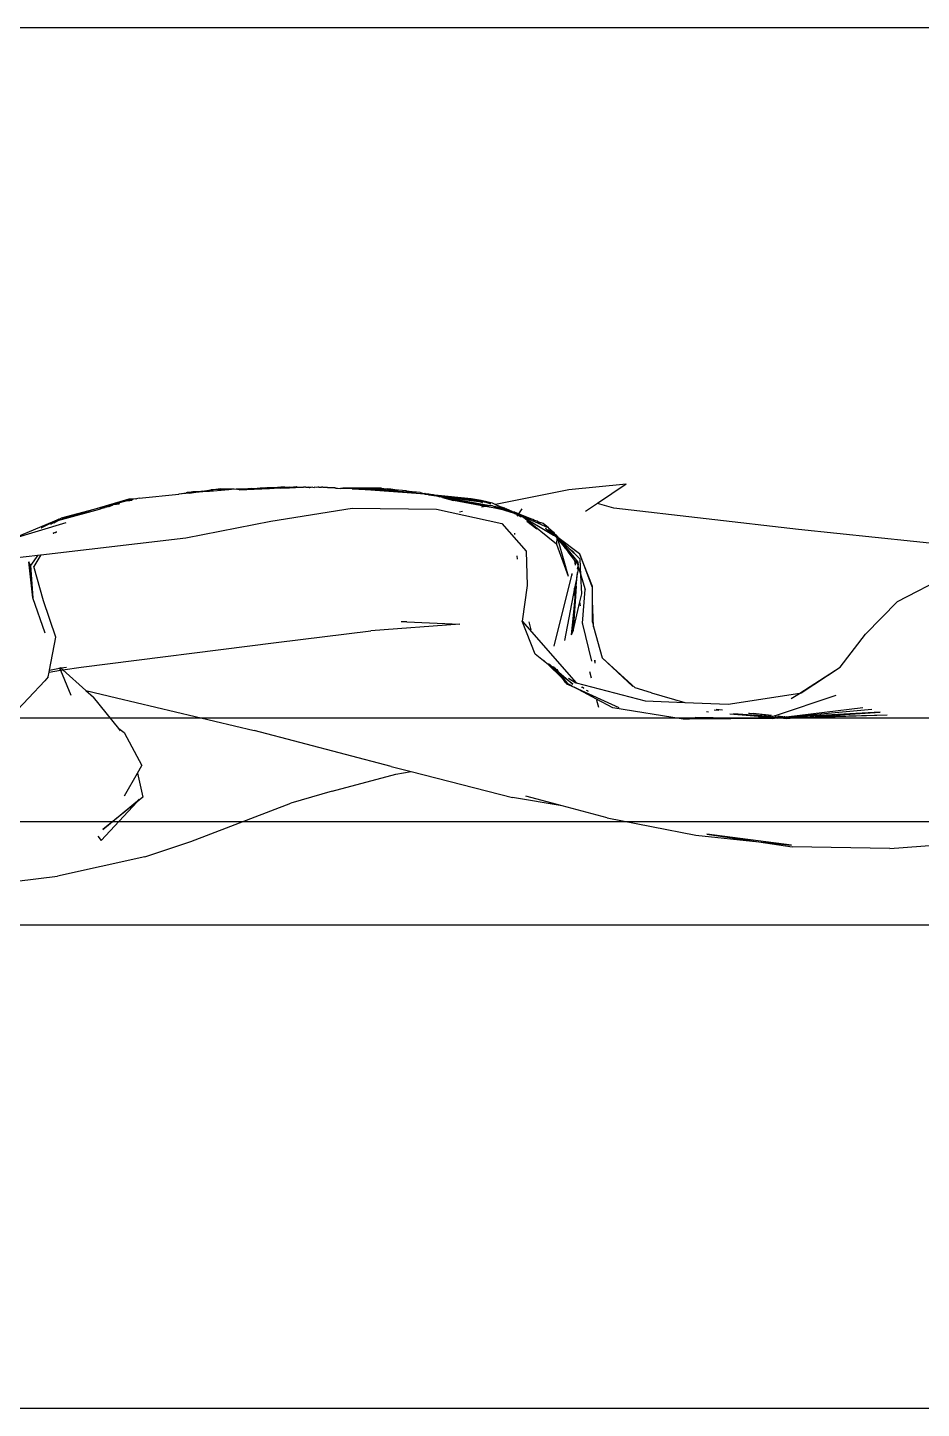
# Model space of a CAD drawing. Header units: millimetres. Extents: x -41292 to 298682, y -22072 to 33155.
# Drawn here: x 29983.8 to 30113.2, y 1090.6 to 1290.6 of the extents above; entities that cross this region are included whole.
import ezdxf

# ---------------------------------------------------------------- set-up
doc = ezdxf.new("R2010")
doc.units = ezdxf.units.MM
doc.layers.add('창호', color=4, linetype='Continuous')
doc.layers.add('틀', color=8, linetype='Continuous')

# ---------------------------------------------------------------- blocks, each defined once
blk = doc.blocks.new('AHSISHEUD')
for p, q in [((30646.67, 18872.01), (30645.77, 18871.99)), ((30646.82, 18872.01), (30646.67, 18872.01)), ((30648.36, 18872.15), (30646.82, 18872.01)), ((30649.12, 18872.13), (30646.82, 18872.01)), ((30647.82, 18871.97), (30648.64, 18872.03)), ((30648.36, 18872.15), (30649.12, 18872.13)), ((30648.64, 18872.03), (30649.08, 18872.02)), ((30649.08, 18872.02), (30649.96, 18872.05)), ((30649.12, 18872.13), (30649.18, 18872.13)), ((30649.18, 18872.13), (30650.09, 18872.18)), ((30649.18, 18872.13), (30649.99, 18872.11)), ((30649.96, 18872.05), (30650.19, 18872.12)), ((30649.99, 18872.11), (30650.19, 18872.12)), ((30650.09, 18872.18), (30650.19, 18872.12)), ((30650.19, 18872.12), (30650.34, 18872.11)), ((30650.34, 18872.11), (30650.53, 18872.11)), ((30650.53, 18872.11), (30650.57, 18872.13)), ((30650.57, 18872.13), (30650.95, 18872.09)), ((30650.95, 18872.09), (30651.11, 18872.11)), ((30651.11, 18872.11), (30651.17, 18872.14)), ((30651.17, 18872.14), (30651.22, 18872.15)), ((30651.22, 18872.15), (30651.33, 18872.15)), ((30651.33, 18872.15), (30651.42, 18872.13)), ((30651.42, 18872.13), (30651.83, 18872.17)), ((30651.53, 18872.07), (30651.42, 18872.13)), ((30651.75, 18872.07), (30651.53, 18872.07)), ((30651.79, 18872.08), (30651.75, 18872.07)), ((30651.91, 18872.06), (30651.79, 18872.08)), ((30651.83, 18872.17), (30652.47, 18872.09)), ((30651.91, 18872.06), (30652.04, 18872.07)), ((30652.21, 18872.07), (30652.04, 18872.07)), ((30652.47, 18872.09), (30652.21, 18872.07)), ((30652.47, 18872.09), (30652.65, 18872.08)), ((30652.76, 18872.09), (30652.65, 18872.08)), ((30652.93, 18872.08), (30652.76, 18872.09)), ((30653.17, 18872.1), (30652.93, 18872.08)), ((30653.3, 18872.1), (30653.17, 18872.1)), ((30653.3, 18872.1), (30653.34, 18872.1)), ((30653.34, 18872.1), (30653.41, 18872.1)), ((30653.41, 18872.1), (30653.6, 18872.1)), ((30653.6, 18872.1), (30653.7, 18872.1)), ((30653.84, 18872.09), (30653.7, 18872.1)), ((30653.9, 18872.09), (30653.84, 18872.09)), ((30653.96, 18872.08), (30653.9, 18872.09)), ((30654.03, 18872.08), (30653.96, 18872.08)), ((30654.09, 18872.08), (30654.03, 18872.08)), ((30654.19, 18872.08), (30654.09, 18872.08)), ((30654.24, 18872.06), (30654.19, 18872.08)), ((30654.29, 18872.07), (30654.24, 18872.06)), ((30654.36, 18872.06), (30654.29, 18872.07)), ((30654.59, 18872.06), (30654.36, 18872.06)), ((30654.61, 18872.02), (30654.59, 18872.06)), ((30654.71, 18872.02), (30654.61, 18872.02)), ((30654.88, 18872.01), (30654.71, 18872.02)), ((30655.09, 18872.01), (30654.88, 18872.01)), ((30655.17, 18872), (30655.09, 18872.01)), ((30655.32, 18872), (30655.17, 18872)), ((30697.82, 18872.55), (30689.51, 18871.72)), ((30697.82, 18872.55), (30693.69, 18869.76)), ((30625.8, 18870.17), (30623.74, 18869.64)), ((30624.94, 18870.06), (30623.74, 18869.64)), ((30625.79, 18870.39), (30624.52, 18870)), ((30625.39, 18870.21), (30624.52, 18870)), ((30624.52, 18870), (30624.94, 18870.06)), ((30625.39, 18870.21), (30624.94, 18870.06)), ((30624.94, 18870.06), (30625.8, 18870.17)), ((30626.5, 18870.35), (30625.39, 18870.21)), ((30626.83, 18870.44), (30625.79, 18870.39)), ((30625.8, 18870.17), (30625.94, 18870.19)), ((30626.5, 18870.35), (30625.94, 18870.19)), ((30625.94, 18870.19), (30626.3, 18870.23)), ((30626.54, 18870.35), (30626.5, 18870.35)), ((30626.83, 18870.44), (30626.54, 18870.35)), ((30626.9, 18870.4), (30626.54, 18870.35)), ((30626.83, 18870.44), (30626.9, 18870.4)), ((30627.32, 18870.51), (30626.9, 18870.4)), ((30627.32, 18870.51), (30633.03, 18871.07)), ((30634.02, 18871.17), (30633.03, 18871.07)), ((30633.03, 18871.07), (30633.09, 18871.12)), ((30633.09, 18871.12), (30634.09, 18871.31)), ((30634.49, 18871.35), (30634.02, 18871.17)), ((30634.52, 18871.22), (30634.02, 18871.17)), ((30634.25, 18871.32), (30634.09, 18871.31)), ((30634.49, 18871.35), (30634.25, 18871.32)), ((30634.56, 18871.34), (30634.49, 18871.35)), ((30637.5, 18871.51), (30634.52, 18871.22)), ((30634.52, 18871.22), (30635.51, 18871.4)), ((30634.67, 18871.33), (30634.56, 18871.34)), ((30634.84, 18871.36), (30634.67, 18871.33)), ((30634.92, 18871.36), (30634.84, 18871.36)), ((30634.97, 18871.37), (30634.92, 18871.36)), ((30635.07, 18871.41), (30634.97, 18871.37)), ((30635.28, 18871.43), (30635.07, 18871.41)), ((30635.48, 18871.44), (30635.28, 18871.43)), ((30635.54, 18871.45), (30635.48, 18871.44)), ((30635.51, 18871.4), (30635.48, 18871.44)), ((30635.51, 18871.4), (30635.83, 18871.42)), ((30635.83, 18871.42), (30635.54, 18871.45)), ((30635.83, 18871.42), (30635.93, 18871.46)), ((30635.93, 18871.46), (30636.08, 18871.48)), ((30636.08, 18871.48), (30636.23, 18871.48)), ((30636.46, 18871.51), (30636.23, 18871.48)), ((30636.46, 18871.51), (30637.7, 18871.73)), ((30636.46, 18871.51), (30637.5, 18871.51)), ((30637.5, 18871.51), (30637.63, 18871.56)), ((30637.63, 18871.56), (30637.91, 18871.57)), ((30637.7, 18871.73), (30639.06, 18871.9)), ((30640.31, 18871.79), (30637.7, 18871.73)), ((30637.91, 18871.57), (30638.07, 18871.57)), ((30638.07, 18871.57), (30640.31, 18871.79)), ((30639.06, 18871.9), (30641.08, 18871.86)), ((30640.31, 18871.79), (30641.08, 18871.86)), ((30641.08, 18871.86), (30641.33, 18871.81)), ((30643.04, 18871.85), (30641.33, 18871.81)), ((30643.06, 18871.83), (30641.33, 18871.81)), ((30641.77, 18871.72), (30641.54, 18871.77)), ((30641.77, 18871.72), (30646.17, 18871.93)), ((30643.06, 18871.83), (30641.77, 18871.72)), ((30643.58, 18871.91), (30643.04, 18871.85)), ((30643.63, 18871.87), (30643.06, 18871.83)), ((30643.63, 18871.87), (30643.58, 18871.91)), ((30644.21, 18871.88), (30643.63, 18871.87)), ((30644.39, 18871.93), (30644.21, 18871.88)), ((30644.78, 18871.93), (30644.39, 18871.93)), ((30644.82, 18871.95), (30644.78, 18871.93)), ((30645.32, 18871.94), (30644.82, 18871.95)), ((30645.53, 18871.99), (30645.32, 18871.94)), ((30645.56, 18871.95), (30645.53, 18871.99)), ((30645.77, 18871.99), (30645.56, 18871.95)), ((30646.17, 18871.93), (30645.56, 18871.95)), ((30646.17, 18871.93), (30647.59, 18871.99)), ((30647.59, 18871.99), (30647.82, 18871.97)), ((30655.47, 18871.99), (30655.32, 18872)), ((30655.64, 18872), (30655.47, 18871.99)), ((30655.64, 18872), (30656.48, 18871.92)), ((30655.78, 18871.94), (30655.64, 18872)), ((30655.78, 18871.94), (30656.48, 18871.92)), ((30656.48, 18871.92), (30656.51, 18871.95)), ((30656.51, 18871.95), (30656.55, 18871.95)), ((30656.55, 18871.95), (30656.79, 18871.98)), ((30658.14, 18871.87), (30656.79, 18871.98)), ((30662.4, 18871.94), (30656.79, 18871.98)), ((30656.79, 18871.98), (30663.14, 18871.85)), ((30658.14, 18871.87), (30658.19, 18871.87)), ((30658.19, 18871.87), (30664.64, 18871.67)), ((30668.72, 18871.11), (30658.19, 18871.87)), ((30658.19, 18871.87), (30665.6, 18871.47)), ((30662.4, 18871.94), (30663.14, 18871.85)), ((30663.14, 18871.85), (30663.17, 18871.85)), ((30663.17, 18871.85), (30663.21, 18871.85)), ((30663.76, 18871.84), (30663.21, 18871.85)), ((30663.21, 18871.85), (30664.64, 18871.67)), ((30664.64, 18871.67), (30663.76, 18871.84)), ((30664.71, 18871.66), (30664.64, 18871.67)), ((30664.71, 18871.66), (30664.8, 18871.67)), ((30664.86, 18871.66), (30664.8, 18871.67)), ((30665.42, 18871.64), (30664.86, 18871.66)), ((30665.97, 18871.56), (30665.42, 18871.64)), ((30665.6, 18871.47), (30666.78, 18871.41)), ((30666.06, 18871.55), (30665.97, 18871.56)), ((30666.78, 18871.41), (30666.06, 18871.55)), ((30666.82, 18871.41), (30666.78, 18871.41)), ((30666.82, 18871.41), (30667.03, 18871.41)), ((30667.03, 18871.41), (30667.1, 18871.4)), ((30667.1, 18871.4), (30667.13, 18871.39)), ((30667.2, 18871.39), (30667.13, 18871.39)), ((30667.43, 18871.38), (30667.2, 18871.39)), ((30667.46, 18871.37), (30667.43, 18871.38)), ((30668, 18871.34), (30667.46, 18871.37)), ((30668, 18871.34), (30668.55, 18871.19)), ((30668.55, 18871.19), (30668.66, 18871.22)), ((30668.55, 18871.19), (30668.72, 18871.11)), ((30668.57, 18871.19), (30668.72, 18871.11)), ((30668.66, 18871.22), (30668.72, 18871.21)), ((30668.72, 18871.21), (30669.14, 18871.16)), ((30668.72, 18871.11), (30668.89, 18871.1)), ((30669.03, 18871.06), (30668.89, 18871.1)), ((30669.14, 18871.05), (30669.03, 18871.06)), ((30669.14, 18871.16), (30669.24, 18871.11)), ((30669.14, 18871.05), (30669.2, 18871.03)), ((30669.2, 18871.03), (30669.26, 18871.02)), ((30669.73, 18871.02), (30669.24, 18871.11)), ((30669.62, 18870.95), (30669.26, 18871.02)), ((30669.26, 18871.02), (30669.73, 18871.02)), ((30670.85, 18870.73), (30669.62, 18870.95)), ((30669.62, 18870.95), (30676.5, 18870.05)), ((30669.84, 18871), (30669.73, 18871.02)), ((30669.91, 18871), (30669.84, 18871)), ((30669.91, 18871), (30669.97, 18870.98)), ((30669.97, 18870.98), (30670.13, 18870.95)), ((30670.13, 18870.95), (30672.76, 18870.4)), ((30670.13, 18870.95), (30670.85, 18870.73)), ((30676.5, 18870.05), (30670.13, 18870.95)), ((30670.13, 18870.95), (30675.65, 18870.34)), ((30675.37, 18870.44), (30670.13, 18870.95)), ((30671.25, 18870.62), (30670.85, 18870.73)), ((30671.25, 18870.62), (30672.82, 18870.18)), ((30677.61, 18869.34), (30671.25, 18870.62)), ((30671.25, 18870.62), (30672.76, 18870.4)), ((30672.76, 18870.4), (30677.61, 18869.34)), ((30672.76, 18870.4), (30678.14, 18869.44)), ((30677.47, 18869.31), (30672.82, 18870.18)), ((30676.84, 18870.19), (30675.37, 18870.44)), ((30675.65, 18870.34), (30675.37, 18870.44)), ((30675.68, 18870.33), (30675.65, 18870.34)), ((30676.5, 18870.05), (30675.68, 18870.33)), ((30675.68, 18870.33), (30676.84, 18870.19)), ((30677.07, 18869.86), (30676.5, 18870.05)), ((30677.66, 18869.89), (30676.5, 18870.05)), ((30678.49, 18869.77), (30676.84, 18870.19)), ((30676.84, 18870.19), (30677.66, 18869.89)), ((30689.51, 18871.72), (30678.92, 18869.6)), ((30615.52, 18867.28), (30621.54, 18868.93)), ((30620.74, 18868.86), (30615.52, 18867.28)), ((30620.74, 18868.86), (30615.99, 18867.63)), ((30624.52, 18870), (30620.74, 18868.86)), ((30622.91, 18869.42), (30620.74, 18868.86)), ((30621.54, 18868.93), (30621.94, 18869.07)), ((30621.94, 18869.07), (30622.91, 18869.42)), ((30621.94, 18869.07), (30622.38, 18869.16)), ((30622.84, 18869.28), (30622.38, 18869.16)), ((30622.88, 18869.33), (30622.84, 18869.28)), ((30622.92, 18869.31), (30622.88, 18869.33)), ((30622.91, 18869.42), (30624.52, 18870)), ((30623.39, 18869.51), (30622.91, 18869.42)), ((30622.95, 18869.31), (30622.92, 18869.31)), ((30622.95, 18869.31), (30623.13, 18869.4)), ((30623.13, 18869.4), (30623.2, 18869.42)), ((30623.2, 18869.42), (30623.39, 18869.51)), ((30623.39, 18869.51), (30623.42, 18869.52)), ((30623.42, 18869.52), (30623.47, 18869.54)), ((30623.47, 18869.54), (30623.58, 18869.59)), ((30623.63, 18869.6), (30623.58, 18869.59)), ((30623.74, 18869.64), (30623.63, 18869.6)), ((30624.52, 18870), (30623.74, 18869.64)), ((30623.74, 18869.64), (30624.04, 18869.66)), ((30624.04, 18869.66), (30624.07, 18869.67)), ((30624.07, 18869.67), (30624.39, 18869.71)), ((30624.39, 18869.71), (30624.45, 18869.72)), ((30646.36, 18867.19), (30658.16, 18869.06)), ((30658.16, 18869.06), (30670.38, 18868.92)), ((30670.38, 18868.92), (30679.84, 18866.84)), ((30673.7, 18868.54), (30674.13, 18868.63)), ((30677.47, 18869.31), (30676.87, 18869.19)), ((30677.61, 18869.34), (30677.47, 18869.31)), ((30679.9, 18868.89), (30677.47, 18869.31)), ((30677.7, 18869.35), (30677.61, 18869.34)), ((30677.66, 18869.89), (30678.2, 18869.68)), ((30678.49, 18869.77), (30677.66, 18869.89)), ((30678.14, 18869.44), (30677.7, 18869.35)), ((30677.7, 18869.35), (30679.9, 18868.89)), ((30678.48, 18869.38), (30678.14, 18869.44)), ((30678.48, 18869.38), (30679.9, 18868.89)), ((30678.48, 18869.38), (30679.48, 18869.21)), ((30678.85, 18869.58), (30678.49, 18869.77)), ((30678.88, 18869.58), (30678.85, 18869.58)), ((30678.92, 18869.6), (30678.88, 18869.58)), ((30678.88, 18869.58), (30679.95, 18869.18)), ((30679.48, 18869.21), (30680.87, 18868.72)), ((30679.97, 18869.12), (30679.48, 18869.21)), ((30679.9, 18868.89), (30679.98, 18868.87)), ((30680.21, 18869.08), (30679.95, 18869.18)), ((30679.97, 18869.12), (30680.87, 18868.72)), ((30679.97, 18869.12), (30680.21, 18869.08)), ((30679.98, 18868.87), (30680.01, 18868.85)), ((30680.01, 18868.85), (30680.08, 18868.84)), ((30680.08, 18868.84), (30680.15, 18868.8)), ((30680.15, 18868.8), (30680.22, 18868.79)), ((30680.25, 18869.07), (30680.21, 18869.08)), ((30680.22, 18868.79), (30681.59, 18868.32)), ((30680.88, 18868.68), (30680.22, 18868.79)), ((30680.31, 18869.04), (30680.25, 18869.07)), ((30680.31, 18869.04), (30680.44, 18868.98)), ((30681.32, 18868.59), (30680.44, 18868.98)), ((30680.87, 18868.72), (30680.44, 18868.98)), ((30680.87, 18868.72), (30680.91, 18868.67)), ((30680.91, 18868.67), (30680.88, 18868.68)), ((30680.91, 18868.67), (30680.96, 18868.65)), ((30680.96, 18868.65), (30681.03, 18868.64)), ((30681.03, 18868.64), (30681.07, 18868.64)), ((30681.07, 18868.64), (30681.1, 18868.63)), ((30681.1, 18868.63), (30681.29, 18868.53)), ((30681.32, 18868.59), (30681.1, 18868.63)), ((30681.29, 18868.53), (30681.36, 18868.5)), ((30681.32, 18868.59), (30681.83, 18868.36)), ((30681.32, 18868.59), (30681.6, 18868.53)), ((30681.36, 18868.5), (30681.48, 18868.46)), ((30681.48, 18868.46), (30681.51, 18868.45)), ((30681.51, 18868.45), (30681.73, 18868.33)), ((30681.59, 18868.32), (30681.65, 18868.29)), ((30681.64, 18868.5), (30681.6, 18868.53)), ((30681.68, 18868.49), (30681.64, 18868.5)), ((30681.65, 18868.29), (30682.11, 18868.15)), ((30682.24, 18868.26), (30681.68, 18868.49)), ((30681.83, 18868.36), (30681.68, 18868.49)), ((30682.09, 18868.05), (30681.73, 18868.33)), ((30682.11, 18868.15), (30681.83, 18868.36)), ((30682.19, 18868.19), (30681.83, 18868.36)), ((30682.09, 18868.05), (30682, 18867.92)), ((30682.14, 18868.12), (30682.09, 18868.05)), ((30682.55, 18867.79), (30682.09, 18868.05)), ((30682.14, 18868.12), (30682.11, 18868.15)), ((30682.55, 18867.79), (30682.14, 18868.12)), ((30682.24, 18868.26), (30682.19, 18868.19)), ((30682.36, 18868.12), (30682.19, 18868.19)), ((30682.74, 18868.98), (30682.24, 18868.26)), ((30684, 18867.5), (30682.24, 18868.26)), ((30682.95, 18867.69), (30682.36, 18868.12)), ((30682.36, 18868.12), (30687.3, 18865.16)), ((30682.36, 18868.12), (30683.03, 18867.82)), ((30693.69, 18869.76), (30691.94, 18868.58)), ((30696.04, 18869.05), (30693.69, 18869.76)), ((30722.77, 18865.99), (30696.04, 18869.05)), ((30608.69, 18864.51), (30615.65, 18867.46)), ((30616.69, 18866.95), (30608.69, 18864.51)), ((30613.12, 18866.23), (30613.15, 18866.24)), ((30615.65, 18867.46), (30613.15, 18866.24)), ((30614.44, 18866.76), (30615.65, 18867.46)), ((30614.96, 18866.96), (30615.52, 18867.28)), ((30615.65, 18867.46), (30615.52, 18867.28)), ((30615.65, 18867.46), (30615.7, 18867.49)), ((30615.7, 18867.49), (30615.99, 18867.63)), ((30634.04, 18864.76), (30646.36, 18867.19)), ((30679.84, 18866.84), (30683.36, 18862.86)), ((30682.59, 18867.78), (30682.55, 18867.79)), ((30687.73, 18863.87), (30682.95, 18867.69)), ((30684, 18867.5), (30683.03, 18867.82)), ((30683.03, 18867.82), (30685.44, 18866.73)), ((30684.87, 18866.04), (30683.44, 18867.13)), ((30684.31, 18867.4), (30684, 18867.5)), ((30684.54, 18867.3), (30684.31, 18867.4)), ((30684.77, 18867.24), (30684.54, 18867.3)), ((30684.9, 18867.18), (30684.77, 18867.24)), ((30684.94, 18867.18), (30684.9, 18867.18)), ((30684.97, 18867.16), (30684.9, 18867.18)), ((30684.97, 18867.16), (30684.94, 18867.18)), ((30685.02, 18867.12), (30684.97, 18867.16)), ((30685.04, 18867.07), (30685.02, 18867.12)), ((30685.04, 18867.07), (30685.39, 18866.8)), ((30685.8, 18866.83), (30685.04, 18867.07)), ((30685.39, 18866.8), (30685.44, 18866.73)), ((30685.44, 18866.73), (30686.25, 18866.37)), ((30686.57, 18866.22), (30685.8, 18866.83)), ((30685.8, 18866.83), (30686.25, 18866.37)), ((30686.11, 18866.16), (30686.19, 18866.13)), ((30686.19, 18866.13), (30687.3, 18865.16)), ((30686.57, 18866.22), (30686.25, 18866.37)), ((30686.57, 18866.22), (30687.3, 18865.57)), ((30613.07, 18862.32), (30634.04, 18864.76)), ((30614.84, 18865.46), (30614.83, 18865.43)), ((30614.83, 18865.43), (30614.93, 18865.45)), ((30614.87, 18865.5), (30614.84, 18865.46)), ((30614.87, 18865.5), (30614.93, 18865.45)), ((30614.93, 18865.45), (30614.96, 18865.51)), ((30614.96, 18865.51), (30615.11, 18865.55)), ((30614.98, 18865.52), (30614.96, 18865.46)), ((30615.17, 18865.51), (30615.06, 18865.49)), ((30615.23, 18865.57), (30615.17, 18865.51)), ((30615.19, 18865.52), (30615.17, 18865.51)), ((30615.23, 18865.57), (30615.19, 18865.52)), ((30615.37, 18865.6), (30615.23, 18865.57)), ((30681.64, 18865.46), (30681.67, 18865.25)), ((30686.46, 18865.99), (30687.05, 18865.55)), ((30686.76, 18865.84), (30686.82, 18865.81)), ((30687.05, 18865.55), (30686.82, 18865.81)), ((30686.97, 18865.74), (30687.23, 18865.41)), ((30687.23, 18865.41), (30687, 18865.73)), ((30687.05, 18865.55), (30687.23, 18865.41)), ((30687.46, 18865.34), (30687.15, 18865.65)), ((30687.23, 18865.41), (30687.26, 18865.38)), ((30687.26, 18865.38), (30687.58, 18865)), ((30687.3, 18865.57), (30687.46, 18865.34)), ((30687.3, 18865.16), (30687.58, 18865)), ((30687.46, 18865.34), (30687.62, 18865.18)), ((30687.58, 18865), (30687.77, 18864.88)), ((30687.62, 18865.18), (30690.85, 18861.22)), ((30687.62, 18865.18), (30687.77, 18864.88)), ((30687.93, 18864.88), (30687.62, 18865.18)), ((30688.28, 18864.22), (30687.62, 18865.18)), ((30687.77, 18864.77), (30687.73, 18863.87)), ((30687.77, 18864.77), (30687.77, 18864.88)), ((30687.77, 18864.77), (30687.83, 18864.75)), ((30687.83, 18864.75), (30687.83, 18864.7)), ((30687.83, 18864.7), (30687.87, 18864.65)), ((30687.87, 18864.65), (30689.43, 18859.23)), ((30687.97, 18864.59), (30687.87, 18864.65)), ((30687.93, 18864.88), (30691.09, 18862.48)), ((30689.59, 18863.23), (30687.93, 18864.88)), ((30688.16, 18864.29), (30687.97, 18864.59)), ((30688.16, 18864.29), (30689.09, 18863.17)), ((30688.28, 18864.22), (30688.16, 18864.29)), ((30688.66, 18863.78), (30688.28, 18864.22)), ((30761.28, 18861.96), (30722.77, 18865.99)), ((30609.23, 18861.88), (30612.62, 18862.27)), ((30612.62, 18862.27), (30611.55, 18860.74)), ((30613.07, 18862.32), (30612.04, 18860.63)), ((30612.62, 18862.27), (30613.07, 18862.32)), ((30682, 18862.14), (30682.05, 18861.69)), ((30683.36, 18862.86), (30683.48, 18857.86)), ((30687.73, 18863.87), (30689.43, 18859.23)), ((30689.09, 18863.17), (30688.66, 18863.78)), ((30689.09, 18863.17), (30689.45, 18862.73)), ((30690.39, 18861.48), (30689.45, 18862.73)), ((30689.59, 18863.23), (30690.25, 18862.68)), ((30690.26, 18862.57), (30689.59, 18863.23)), ((30690.28, 18862.55), (30690.25, 18862.68)), ((30690.26, 18862.57), (30690.25, 18862.68)), ((30690.28, 18862.55), (30690.26, 18862.57)), ((30691.15, 18861.69), (30690.28, 18862.55)), ((30691.09, 18862.48), (30692.88, 18857.74)), ((30692.96, 18857.74), (30691.09, 18862.48)), ((30611.9, 18856.07), (30611.31, 18861.29)), ((30611.31, 18861.29), (30611.88, 18856.09)), ((30611.55, 18860.74), (30611.31, 18861.29)), ((30611.55, 18860.74), (30611.9, 18856.07)), ((30613.44, 18855.64), (30612.04, 18860.63)), ((30690.48, 18860.79), (30690.39, 18861.48)), ((30690.5, 18861.34), (30690.39, 18861.48)), ((30690.48, 18860.79), (30690.5, 18861.34)), ((30690.5, 18861.34), (30690.82, 18860.91)), ((30690.81, 18860.78), (30690.78, 18860.32)), ((30690.87, 18860.18), (30690.79, 18859.75)), ((30690.8, 18860.29), (30690.88, 18860.56)), ((30690.82, 18860.91), (30690.81, 18860.78)), ((30690.81, 18860.78), (30690.87, 18860.68)), ((30690.89, 18860.82), (30690.82, 18860.91)), ((30690.84, 18860.24), (30690.88, 18860.56)), ((30690.84, 18860.24), (30690.87, 18860.18)), ((30690.85, 18861.22), (30690.89, 18860.82)), ((30690.87, 18860.68), (30690.89, 18860.82)), ((30690.88, 18860.65), (30690.87, 18860.68)), ((30690.87, 18860.6), (30690.88, 18860.65)), ((30690.88, 18860.56), (30690.87, 18860.6)), ((30690.88, 18860.56), (30691.26, 18859.42)), ((30691.26, 18859.42), (30691.15, 18861.69)), ((30687.39, 18849.09), (30689.94, 18859.38)), ((30689.95, 18859.62), (30689.89, 18859.36)), ((30689.95, 18859.62), (30689.94, 18859.38)), ((30690.64, 18858.83), (30690.36, 18857.49)), ((30690.6, 18857.77), (30690.79, 18859.75)), ((30690.65, 18859.03), (30690.64, 18858.83)), ((30690.79, 18859.75), (30690.65, 18859.03)), ((30691.26, 18859.42), (30691.26, 18859.38)), ((30691.26, 18859.38), (30691.91, 18857.3)), ((30691.39, 18856.65), (30691.26, 18859.38)), ((30737.14, 18855.55), (30744.42, 18859.33)), ((30613.7, 18850.96), (30611.9, 18856.07)), ((30683.48, 18857.86), (30682.77, 18852.7)), ((30690.36, 18857.49), (30688.92, 18849.9)), ((30690.6, 18857.77), (30690.14, 18851.32)), ((30690.24, 18853.98), (30690.6, 18857.77)), ((30690.32, 18856.41), (30690.36, 18857.49)), ((30691.13, 18855.52), (30691.39, 18856.65)), ((30691.51, 18852.4), (30691.91, 18857.3)), ((30692.95, 18855.71), (30692.96, 18857.74)), ((30615.25, 18850.36), (30613.44, 18855.64)), ((30690.14, 18851.32), (30691.13, 18855.52)), ((30691.2, 18854.91), (30691.13, 18855.52)), ((30692.93, 18852.53), (30692.95, 18855.71)), ((30693.1, 18851.89), (30692.95, 18855.71)), ((30732.51, 18850.82), (30737.14, 18855.55)), ((30673.75, 18852.25), (30660.85, 18851.28)), ((30666.08, 18852.6), (30665.23, 18852.62)), ((30666.08, 18852.6), (30673.75, 18852.25)), ((30682.77, 18852.7), (30690.61, 18843.77)), ((30684.66, 18847.9), (30682.77, 18852.7)), ((30683.72, 18852.61), (30684.01, 18851.46)), ((30689.92, 18850.71), (30690.24, 18853.98)), ((30690.14, 18851.32), (30690.24, 18853.98)), ((30691.53, 18852.25), (30691.51, 18852.4)), ((30692.84, 18846.9), (30691.53, 18852.25)), ((30692.93, 18852.53), (30693.1, 18851.89)), ((30614.32, 18845.59), (30615.25, 18850.36)), ((30647.12, 18849.6), (30660.85, 18851.28)), ((30689.92, 18850.71), (30690.14, 18851.32)), ((30693.1, 18851.89), (30694.33, 18847.41)), ((30728.82, 18846.04), (30732.51, 18850.82)), ((30618.9, 18846.05), (30647.12, 18849.6)), ((30616.76, 18846.01), (30616, 18845.87)), ((30616.26, 18845.64), (30618.9, 18846.05)), ((30686.58, 18846.37), (30684.66, 18847.9)), ((30686.58, 18846.37), (30685.85, 18847.07)), ((30686.57, 18846.57), (30687.49, 18845.79)), ((30688.45, 18844.56), (30686.58, 18846.37)), ((30687.79, 18845.4), (30686.58, 18846.37)), ((30687.24, 18846.11), (30687.49, 18845.79)), ((30693.27, 18847.04), (30693.29, 18846.62)), ((30693.32, 18846.6), (30693.3, 18847.06)), ((30694.33, 18847.41), (30698.81, 18843.24)), ((30699.13, 18843.05), (30694.33, 18847.41)), ((30723, 18842.28), (30728.82, 18846.04)), ((30723.15, 18842.31), (30728.82, 18846.04)), ((30608.9, 18839.02), (30613.65, 18844.07)), ((30614.13, 18844.63), (30613.65, 18844.07)), ((30614.13, 18844.63), (30614.27, 18845.33)), ((30614.27, 18845.33), (30615.9, 18845.58)), ((30614.27, 18845.33), (30614.31, 18845.55)), ((30615.79, 18845.83), (30614.31, 18845.55)), ((30614.31, 18845.55), (30614.32, 18845.59)), ((30615.72, 18846), (30615.79, 18845.83)), ((30616, 18845.87), (30615.79, 18845.83)), ((30615.79, 18845.83), (30615.9, 18845.58)), ((30615.86, 18846), (30616, 18845.87)), ((30615.9, 18845.58), (30616.26, 18845.64)), ((30615.9, 18845.58), (30617.43, 18841.96)), ((30616, 18845.87), (30616.26, 18845.64)), ((30616.26, 18845.64), (30619.6, 18842.66)), ((30687.9, 18845.44), (30687.49, 18845.94)), ((30687.49, 18845.79), (30687.9, 18845.44)), ((30687.49, 18845.79), (30687.79, 18845.4)), ((30688.05, 18845.32), (30687.76, 18845.75)), ((30687.78, 18845.74), (30688.05, 18845.32)), ((30688.21, 18845.07), (30687.79, 18845.4)), ((30687.79, 18845.4), (30688.45, 18844.56)), ((30687.9, 18845.44), (30688.05, 18845.32)), ((30688.05, 18845.32), (30688.08, 18845.29)), ((30688.08, 18845.29), (30690.1, 18843.56)), ((30688.21, 18845.07), (30688.08, 18845.29)), ((30688.24, 18845.05), (30688.21, 18845.07)), ((30688.28, 18844.98), (30688.24, 18845.05)), ((30689.37, 18843.67), (30688.28, 18844.98)), ((30690.1, 18843.56), (30688.28, 18844.98)), ((30688.7, 18844.31), (30688.28, 18844.98)), ((30688.7, 18844.31), (30688.45, 18844.56)), ((30688.45, 18844.56), (30689.03, 18843.81)), ((30688.76, 18844.26), (30688.7, 18844.31)), ((30689.37, 18843.67), (30688.76, 18844.26)), ((30689.03, 18843.81), (30688.76, 18844.26)), ((30690.52, 18843.74), (30689.5, 18844.4)), ((30692.52, 18845.41), (30692.75, 18844.49)), ((30619.6, 18842.66), (30624.02, 18841.58)), ((30619.6, 18842.66), (30620.67, 18841.7)), ((30689.05, 18843.79), (30689.03, 18843.81)), ((30689.05, 18843.79), (30689.08, 18843.77)), ((30689.08, 18843.77), (30689.17, 18843.63)), ((30689.65, 18843.47), (30689.08, 18843.77)), ((30689.17, 18843.63), (30690.28, 18843.13)), ((30689.99, 18843.35), (30689.65, 18843.47)), ((30690.28, 18843.13), (30696.75, 18840.21)), ((30693.53, 18841.4), (30690.28, 18843.13)), ((30690.61, 18843.77), (30700.59, 18841.15)), ((30691.38, 18843.15), (30691.45, 18843.13)), ((30691.63, 18842.98), (30691.45, 18843.13)), ((30691.73, 18842.95), (30691.63, 18842.98)), ((30692.05, 18842.71), (30692.16, 18842.67)), ((30692.28, 18842.55), (30692.16, 18842.67)), ((30692.39, 18842.51), (30692.28, 18842.55)), ((30701.5, 18842.31), (30699.13, 18843.05)), ((30701.5, 18842.31), (30706.34, 18840.92)), ((30712.58, 18840.67), (30723, 18842.28)), ((30723.15, 18842.31), (30721.74, 18841.47)), ((30723, 18842.28), (30723.15, 18842.31)), ((30624.34, 18837.13), (30620.67, 18841.7)), ((30624.02, 18841.58), (30643.98, 18836.87)), ((30693.53, 18841.4), (30693.57, 18841.23)), ((30695.91, 18840.14), (30693.53, 18841.4)), ((30693.85, 18840.21), (30693.57, 18841.23)), ((30706.07, 18838.5), (30695.91, 18840.14)), ((30700.59, 18841.15), (30706.34, 18840.92)), ((30706.34, 18840.92), (30712.58, 18840.67)), ((30719.31, 18838.99), (30728.26, 18841.98)), ((30721, 18838.82), (30732.11, 18840.2)), ((30706.87, 18838.51), (30706.07, 18838.5)), ((30706.94, 18838.5), (30706.87, 18838.51)), ((30706.91, 18838.51), (30706.87, 18838.51)), ((30706.98, 18838.51), (30706.94, 18838.5)), ((30715.66, 18838.66), (30706.98, 18838.51)), ((30719.01, 18838.62), (30706.98, 18838.51)), ((30707.8, 18838.78), (30715.66, 18838.66)), ((30709.76, 18839.53), (30709.48, 18839.55)), ((30711.26, 18839.74), (30710.57, 18839.8)), ((30711.77, 18839.82), (30710.85, 18839.92)), ((30712.84, 18839.27), (30718.75, 18838.8)), ((30718.84, 18838.89), (30713.35, 18839.28)), ((30715.67, 18839.32), (30715.53, 18839.32)), ((30715.75, 18838.66), (30715.66, 18838.66)), ((30718.87, 18839.02), (30715.67, 18839.32)), ((30716.99, 18838.69), (30715.75, 18838.66)), ((30718.87, 18839.02), (30716.22, 18839.33)), ((30717.04, 18838.69), (30716.99, 18838.69)), ((30718.49, 18838.71), (30717.04, 18838.69)), ((30717.04, 18838.69), (30719.01, 18838.62)), ((30718.75, 18838.8), (30718.49, 18838.71)), ((30718.49, 18838.71), (30718.72, 18838.67)), ((30718.72, 18838.67), (30719.01, 18838.62)), ((30718.72, 18838.67), (30719.31, 18838.66)), ((30718.82, 18838.83), (30718.75, 18838.8)), ((30718.75, 18838.8), (30718.81, 18838.8)), ((30718.82, 18838.83), (30718.99, 18838.88)), ((30718.96, 18838.78), (30719.69, 18838.73)), ((30718.99, 18838.88), (30719.31, 18838.99)), ((30719.12, 18838.87), (30718.99, 18838.88)), ((30719.01, 18838.62), (30719.31, 18838.66)), ((30719.4, 18838.94), (30719.31, 18838.99)), ((30719.75, 18838.66), (30719.31, 18838.66)), ((30719.4, 18838.94), (30719.5, 18838.97)), ((30720.16, 18838.8), (30719.43, 18838.85)), ((30719.75, 18838.66), (30719.83, 18838.71)), ((30719.9, 18838.92), (30719.79, 18838.91)), ((30719.83, 18838.71), (30720.11, 18838.69)), ((30720.42, 18838.84), (30719.9, 18838.92)), ((30720.11, 18838.69), (30720.41, 18838.78)), ((30720.11, 18838.69), (30721.09, 18838.62)), ((30720.59, 18838.77), (30720.41, 18838.78)), ((30720.53, 18838.86), (30720.42, 18838.84)), ((30720.69, 18838.82), (30720.59, 18838.77)), ((30720.76, 18838.79), (30720.69, 18838.82)), ((30720.82, 18838.83), (30720.76, 18838.79)), ((30720.82, 18838.83), (30720.77, 18838.83)), ((30720.87, 18838.8), (30720.82, 18838.83)), ((30720.87, 18838.8), (30721, 18838.82)), ((30721.08, 18838.78), (30721, 18838.82)), ((30721.23, 18838.79), (30721.08, 18838.78)), ((30721.09, 18838.62), (30722.09, 18838.68)), ((30733.41, 18839.89), (30721.23, 18838.79)), ((30721.49, 18838.77), (30721.23, 18838.79)), ((30734.6, 18839.54), (30721.49, 18838.77)), ((30721.49, 18838.77), (30724.49, 18838.85)), ((30721.49, 18838.77), (30722.09, 18838.68)), ((30722.09, 18838.68), (30722.13, 18838.68)), ((30722.13, 18838.68), (30735.62, 18839.14)), ((30722.13, 18838.68), (30724.49, 18838.85)), ((30724.49, 18838.85), (30734.6, 18839.54)), ((30724.49, 18838.85), (30735.62, 18839.14)), ((30624.34, 18837.13), (30625.14, 18836.55)), ((30624.61, 18836.79), (30624.34, 18837.13)), ((30625.14, 18836.55), (30627.67, 18831.78)), ((30663.8, 18831.65), (30643.98, 18836.87)), ((30625.19, 18827.4), (30627.04, 18830.66)), ((30627.04, 18830.66), (30627.67, 18831.78)), ((30627.04, 18830.66), (30627.84, 18827.22)), ((30655.23, 18828.06), (30664.48, 18830.52)), ((30663.8, 18831.65), (30666.68, 18830.91)), ((30664.48, 18830.52), (30666.68, 18830.91)), ((30666.68, 18830.91), (30681.38, 18827.18)), ((30655.23, 18828.06), (30649.27, 18826.32)), ((30621.82, 18820.92), (30626.99, 18826.53)), ((30622.03, 18822.53), (30627.35, 18826.92)), ((30626.99, 18826.53), (30622.03, 18822.53)), ((30627.84, 18827.22), (30626.99, 18826.53)), ((30626.99, 18826.53), (30627.35, 18826.92)), ((30634.78, 18820.76), (30649.27, 18826.32)), ((30688.55, 18825.97), (30681.38, 18827.18)), ((30688.55, 18825.97), (30683.32, 18827.37)), ((30695.1, 18824.21), (30688.55, 18825.97)), ((30695.1, 18824.21), (30707.93, 18821.69)), ((30621.32, 18821.55), (30621.82, 18820.92)), ((30628.14, 18818.58), (30634.78, 18820.76)), ((30707.93, 18821.69), (30717.04, 18820.73)), ((30721.77, 18820.23), (30709.51, 18821.86)), ((30709.51, 18821.86), (30717.04, 18820.73)), ((30717.04, 18820.73), (30721.87, 18820)), ((30717.04, 18820.73), (30721.77, 18820.23)), ((30736.03, 18819.79), (30721.87, 18820)), ((30736.03, 18819.79), (30751.63, 18820.9)), ((30628.14, 18818.58), (30615.49, 18815.78)), ((30609.58, 18815.04), (30615.49, 18815.78)), ((34562.05, 18738.67), (29762.05, 18738.67))]:
    blk.add_line(p, q)

msp = doc.modelspace()

# ---------------------------------------------------------------- linework, layer by layer
at = {"layer": '창호'}
for p, q in [((31504.67, 1190.58), (29224.67, 1190.58)), ((31504.67, 1160.58), (29224.67, 1160.58))]:
    msp.add_line(p, q, dxfattribs=at)
at = {"layer": '틀'}
for p, q in [((29134.67, 1290.58), (33934.67, 1290.58)), ((29224.67, 1175.58), (31504.67, 1175.58)), ((33934.67, 1090.58), (29134.67, 1090.58))]:
    msp.add_line(p, q, dxfattribs=at)

# ---------------------------------------------------------------- block references
msp.add_blockref('AHSISHEUD', (-627.37, -17648.09))

doc.saveas('drawing.dxf')
